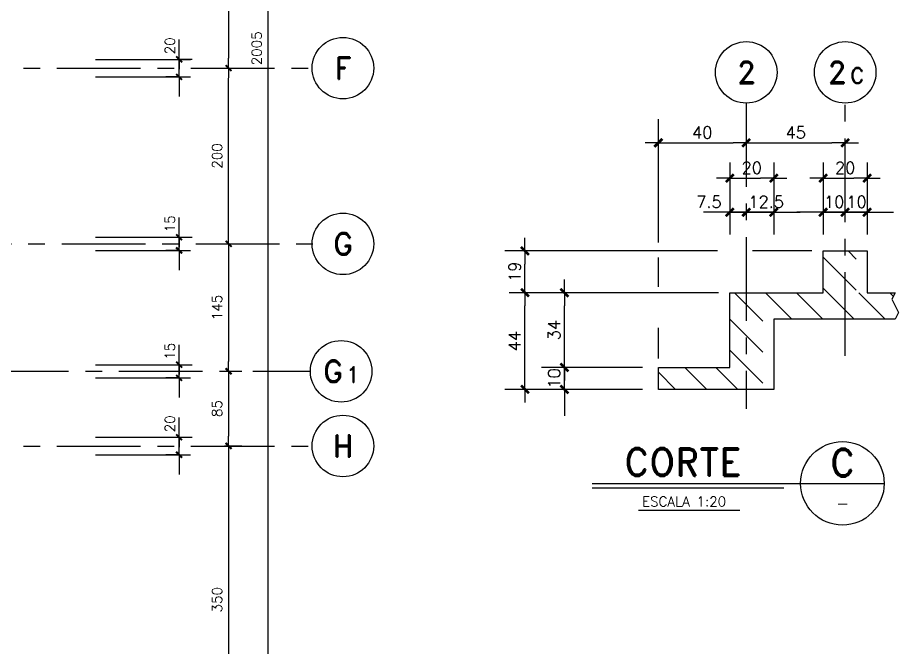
# Model space of a CAD drawing. Header units: millimetres. Extents: x -656851 to -651781, y 88238 to 91301.
# Drawn here: x -653472 to -652471, y 89149 to 89866 of the extents above; entities that cross this region are included whole.
import ezdxf
from ezdxf.enums import TextEntityAlignment as Align

# ---------------------------------------------------------------- set-up
doc = ezdxf.new("R2010")
doc.units = ezdxf.units.MM
doc.header["$LTSCALE"] = 30
doc.linetypes.add('CENTER', pattern=[50.8, 31.75, -6.35, 6.35, -6.35])
doc.linetypes.add('HIDDEN', pattern=[0.375, 0.25, -0.125])
for name, color, linetype in [('A-LINEA 015', 6, 'Continuous'), ('CORTES', 5, 'Continuous'), ('COTAS', 5, 'Continuous'), ('Cotas2', 1, 'Continuous'), ('EJES', 1, 'CENTER'), ('HATCH2', 1, 'HIDDEN')]:
    doc.layers.add(name, color=color, linetype=linetype)
doc.styles.add('ROMAND', font='romand')
doc.styles.add('ROMANS', font='romans')
doc.styles.add('SIETE50', font='ROMAND.SHX', dxfattribs={"height": 31.5})
doc.dimstyles.new('ING-50', dxfattribs={"dimscale": 5, "dimtxt": 2.25, "dimasz": 2.25, "dimexe": 3, "dimexo": 0, "dimgap": 1.5, "dimtad": 1, "dimdec": 1, "dimzin": 12, "dimdsep": 46, "dimtxsty": 'ROMANS', "dimblk1": 'TICK1', "dimblk2": 'TICK1', "dimsah": 1, "dimcen": 0.09, "dimclrd": 2, "dimclre": 1, "dimclrt": 3, "dimadec": 1, "dimazin": 3, "dimtfac": 1, "dimtdec": 1, "dimtix": 1, "dimtmove": 2, "dimatfit": 3, "dimfxl": 3, "dimtolj": 1, "dimtzin": 12, "dimarcsym": 0})
doc.dimstyles.new('ING20', dxfattribs={"dimscale": 50, "dimtxt": 0.27, "dimasz": 0.3, "dimexe": 0.3, "dimexo": 1, "dimgap": 0.1, "dimtad": 1, "dimlfac": 0.4, "dimzin": 12, "dimdsep": 46, "dimtxsty": 'ROMANS', "dimblk1": 'TICK1', "dimblk2": 'TICK1', "dimsah": 1, "dimcen": 0.09, "dimse1": 1, "dimse2": 1, "dimclrd": 2, "dimclre": 1, "dimclrt": 3, "dimadec": 0, "dimazin": 0, "dimtfac": 1, "dimtix": 1, "dimtmove": 2, "dimatfit": 3, "dimldrblk": 'TICK1', "dimfxl": 1, "dimtolj": 1, "dimtzin": 12, "dimarcsym": 0})

# ---------------------------------------------------------------- blocks, each defined once
blk = doc.blocks.new('EJE-1')
at = {"color": 3, "linetype": 'Continuous'}
blk.add_circle((0, 0), 35, dxfattribs=at)
at = {"color": 5, "linetype": 'Continuous', "style": 'ROMAND'}
blk.add_attdef('0', text='', height=25, dxfattribs=at).set_placement((0.2, 0), align=Align.MIDDLE)
blk = doc.blocks.new('TICK1')
at = {"color": 2}
for points in [[(0, 0), (-1, 0)], [(0, 0), (1, 0)]]:
    blk.add_lwpolyline(points, dxfattribs=at)
at = {"color": 2, "const_width": 0.2}
blk.add_lwpolyline([(-0.3, -0.3), (0.3, 0.3)], dxfattribs=at)
blk = doc.blocks.new('*D53')
at = {"layer": 'COTAS', "color": 2, "lineweight": -2}
for p, q in [((-653288.7, 89829.5), (-653288.7, 89840.8)), ((-653288.7, 89798.3), (-653288.7, 89818.3)), ((-653288.7, 89787), (-653288.7, 89775.8))]:
    blk.add_line(p, q, dxfattribs=at)
at = {"layer": 'COTAS', "color": 1, "lineweight": -2}
for p, q in [((-653288.7, 89818.3), (-653273.7, 89818.3)), ((-653288.7, 89798.3), (-653303.7, 89798.3))]:
    blk.add_line(p, q, dxfattribs=at)
at = {"layer": 'Defpoints', "color": 0}
for p in [(-653288.7, 89818.3), (-653288.7, 89818.3), (-653288.7, 89798.3)]:
    blk.add_point(p, dxfattribs=at)
at = {"layer": 'COTAS', "color": 2, "lineweight": -2, "xscale": 11.25, "yscale": 11.25, "zscale": 11.25}
for p, rotation in [((-653288.7, 89818.3), 270), ((-653288.7, 89798.3), 90)]:
    blk.add_blockref('TICK1', p, dxfattribs=dict(at, rotation=rotation))
at = {"layer": 'COTAS', "color": 3, "insert": (-653299.2, 89833.6), "char_height": 11.25, "attachment_point": 5, "rotation": 90, "style": 'ROMANS'}
blk.add_mtext('\\A1;20', dxfattribs=at)
blk = doc.blocks.new('*D44')
at = {"layer": 'COTAS', "color": 2, "lineweight": -2}
for p, q in [((-653288.7, 89399.5), (-653288.7, 89410.8)), ((-653288.7, 89368.3), (-653288.7, 89388.3)), ((-653288.7, 89357), (-653288.7, 89345.8))]:
    blk.add_line(p, q, dxfattribs=at)
at = {"layer": 'COTAS', "color": 1, "lineweight": -2}
for p, q in [((-653288.7, 89388.3), (-653273.7, 89388.3)), ((-653288.7, 89368.3), (-653303.7, 89368.3))]:
    blk.add_line(p, q, dxfattribs=at)
at = {"layer": 'Defpoints', "color": 0}
for p in [(-653288.7, 89388.3), (-653288.7, 89388.3), (-653288.7, 89368.3)]:
    blk.add_point(p, dxfattribs=at)
at = {"layer": 'COTAS', "color": 2, "lineweight": -2, "xscale": 11.25, "yscale": 11.25, "zscale": 11.25}
for p, rotation in [((-653288.7, 89388.3), 270), ((-653288.7, 89368.3), 90)]:
    blk.add_blockref('TICK1', p, dxfattribs=dict(at, rotation=rotation))
at = {"layer": 'COTAS', "color": 3, "insert": (-653299.2, 89403.5), "char_height": 11.25, "attachment_point": 5, "rotation": 90, "style": 'ROMANS'}
blk.add_mtext('\\A1;20', dxfattribs=at)
blk = doc.blocks.new('*D42')
at = {"layer": 'COTAS', "color": 1, "lineweight": -2}
for p, q in [((-653236.9, 89463.3), (-653217.4, 89463.3)), ((-653236.9, 89378.3), (-653217.4, 89378.3))]:
    blk.add_line(p, q, dxfattribs=at)
at = {"layer": 'COTAS', "color": 2, "lineweight": -2}
blk.add_line((-653232.4, 89452), (-653232.4, 89389.5), dxfattribs=at)
at = {"layer": 'Defpoints', "color": 0}
for p in [(-653236.9, 89463.3), (-653236.9, 89378.3), (-653232.4, 89378.3)]:
    blk.add_point(p, dxfattribs=at)
at = {"layer": 'COTAS', "color": 2, "lineweight": -2, "xscale": 11.25, "yscale": 11.25, "zscale": 11.25}
for p, rotation in [((-653232.4, 89463.3), 90), ((-653232.4, 89378.3), 270)]:
    blk.add_blockref('TICK1', p, dxfattribs=dict(at, rotation=rotation))
at = {"layer": 'COTAS', "color": 3, "insert": (-653245.5, 89420.8), "char_height": 11.25, "attachment_point": 5, "rotation": 90, "style": 'ROMANS'}
blk.add_mtext('\\A1;85', dxfattribs=at)
blk = doc.blocks.new('*D43')
at = {"layer": 'COTAS', "color": 1, "lineweight": -2}
for p, q in [((-653236.9, 89378.3), (-653217.4, 89378.3)), ((-653236.9, 89028.3), (-653217.4, 89028.3))]:
    blk.add_line(p, q, dxfattribs=at)
at = {"layer": 'COTAS', "color": 2, "lineweight": -2}
blk.add_line((-653232.4, 89367), (-653232.4, 89039.5), dxfattribs=at)
at = {"layer": 'Defpoints', "color": 0}
for p in [(-653236.9, 89378.3), (-653236.9, 89028.3), (-653232.4, 89028.3)]:
    blk.add_point(p, dxfattribs=at)
at = {"layer": 'COTAS', "color": 2, "lineweight": -2, "xscale": 11.25, "yscale": 11.25, "zscale": 11.25}
for p, rotation in [((-653232.4, 89378.3), 90), ((-653232.4, 89028.3), 270)]:
    blk.add_blockref('TICK1', p, dxfattribs=dict(at, rotation=rotation))
at = {"layer": 'COTAS', "color": 3, "insert": (-653245.5, 89203.3), "char_height": 11.25, "attachment_point": 5, "rotation": 90, "style": 'ROMANS'}
blk.add_mtext('\\A1;350', dxfattribs=at)
blk = doc.blocks.new('*D29')
at = {"layer": 'COTAS', "color": 1, "lineweight": -2}
for p, q in [((-653191.9, 90833.3), (-653172.4, 90833.3)), ((-653191.9, 88828.3), (-653172.4, 88828.3))]:
    blk.add_line(p, q, dxfattribs=at)
at = {"layer": 'COTAS', "color": 2, "lineweight": -2}
blk.add_line((-653187.4, 88839.5), (-653187.4, 90822), dxfattribs=at)
at = {"layer": 'Defpoints', "color": 0}
for p in [(-653191.9, 90833.3), (-653187.4, 90833.3), (-653191.9, 88828.3)]:
    blk.add_point(p, dxfattribs=at)
at = {"layer": 'COTAS', "color": 2, "lineweight": -2, "xscale": 11.25, "yscale": 11.25, "zscale": 11.25}
for p, rotation in [((-653187.4, 90833.3), 90), ((-653187.4, 88828.3), 270)]:
    blk.add_blockref('TICK1', p, dxfattribs=dict(at, rotation=rotation))
at = {"layer": 'COTAS', "color": 3, "insert": (-653200.5, 89830.8), "char_height": 11.25, "attachment_point": 5, "rotation": 90, "style": 'ROMANS'}
blk.add_mtext('\\A1;2005', dxfattribs=at)
blk = doc.blocks.new('*D116')
at = {"layer": 'COTAS', "color": 1, "lineweight": -2}
for p, q in [((-653236.9, 89968.3), (-653217.4, 89968.3)), ((-653236.9, 89808.3), (-653217.4, 89808.3))]:
    blk.add_line(p, q, dxfattribs=at)
at = {"layer": 'COTAS', "color": 2, "lineweight": -2}
blk.add_line((-653232.4, 89957), (-653232.4, 89819.5), dxfattribs=at)
at = {"layer": 'Defpoints', "color": 0}
for p in [(-653236.9, 89968.3), (-653236.9, 89808.3), (-653232.4, 89808.3)]:
    blk.add_point(p, dxfattribs=at)
at = {"layer": 'COTAS', "color": 2, "lineweight": -2, "xscale": 11.25, "yscale": 11.25, "zscale": 11.25}
for p, rotation in [((-653232.4, 89968.3), 90), ((-653232.4, 89808.3), 270)]:
    blk.add_blockref('TICK1', p, dxfattribs=dict(at, rotation=rotation))
at = {"layer": 'COTAS', "color": 3, "insert": (-653245.5, 89888.3), "char_height": 11.25, "attachment_point": 5, "rotation": 90, "style": 'ROMANS'}
blk.add_mtext('\\A1;160', dxfattribs=at)
blk = doc.blocks.new('t-corte')
at = {"color": 6}
for p, q in [((-169.7, -4.9), (162.3, -4.9)), ((-169.7, -9.9), (48.3, -9.9))]:
    blk.add_line(p, q, dxfattribs=at)
at = {"color": 3}
blk.add_line((-117.3, -35.3), (-1.8, -35.3), dxfattribs=at)
blk.add_circle((114.8, -4.9), 47.5, dxfattribs=at)
at = {"color": 6, "style": 'SIETE50'}
blk.add_text('CORTE', height=31.5, dxfattribs=at).set_placement((-133.4, 3.7))
blk.add_attdef('A', text='', height=31.5, dxfattribs=at).set_placement((114.9, 18.7), align=Align.MIDDLE_CENTER)
at = {"color": 3, "style": 'ROMANS'}
blk.add_attdef('ESCALA', (-113, -31.1), '', height=11.2, dxfattribs=at)
blk.add_attdef('-', text='', height=13, dxfattribs=at).set_placement((115, -27.7), align=Align.MIDDLE)
blk = doc.blocks.new('*D178')
at = {"layer": 'COTAS', "color": 1, "lineweight": -2}
for p, q in [((-653236.9, 89808.3), (-653217.4, 89808.3)), ((-653236.9, 89608.3), (-653217.4, 89608.3))]:
    blk.add_line(p, q, dxfattribs=at)
at = {"layer": 'COTAS', "color": 2, "lineweight": -2}
blk.add_line((-653232.4, 89619.5), (-653232.4, 89797), dxfattribs=at)
at = {"layer": 'Defpoints', "color": 0}
for p in [(-653236.9, 89808.3), (-653232.4, 89808.3), (-653236.9, 89608.3)]:
    blk.add_point(p, dxfattribs=at)
at = {"layer": 'COTAS', "color": 2, "lineweight": -2, "xscale": 11.25, "yscale": 11.25, "zscale": 11.25}
for p, rotation in [((-653232.4, 89808.3), 90), ((-653232.4, 89608.3), 270)]:
    blk.add_blockref('TICK1', p, dxfattribs=dict(at, rotation=rotation))
at = {"layer": 'COTAS', "color": 3, "insert": (-653245.5, 89708.3), "char_height": 11.25, "attachment_point": 5, "rotation": 90, "style": 'ROMANS'}
blk.add_mtext('\\A1;200', dxfattribs=at)
blk = doc.blocks.new('*D186')
at = {"layer": 'COTAS', "color": 1, "lineweight": -2}
for p, q in [((-653236.9, 89608.3), (-653217.4, 89608.3)), ((-653236.9, 89463.3), (-653217.4, 89463.3))]:
    blk.add_line(p, q, dxfattribs=at)
at = {"layer": 'COTAS', "color": 2, "lineweight": -2}
blk.add_line((-653232.4, 89597), (-653232.4, 89474.5), dxfattribs=at)
at = {"layer": 'Defpoints', "color": 0}
for p in [(-653236.9, 89608.3), (-653236.9, 89463.3), (-653232.4, 89463.3)]:
    blk.add_point(p, dxfattribs=at)
at = {"layer": 'COTAS', "color": 2, "lineweight": -2, "xscale": 11.25, "yscale": 11.25, "zscale": 11.25}
for p, rotation in [((-653232.4, 89608.3), 90), ((-653232.4, 89463.3), 270)]:
    blk.add_blockref('TICK1', p, dxfattribs=dict(at, rotation=rotation))
at = {"layer": 'COTAS', "color": 3, "insert": (-653245.5, 89535.8), "char_height": 11.25, "attachment_point": 5, "rotation": 90, "style": 'ROMANS'}
blk.add_mtext('\\A1;145', dxfattribs=at)
blk = doc.blocks.new('eje-3')
at = {"color": 3, "linetype": 'Continuous'}
blk.add_circle((0, 0), 35, dxfattribs=at)
at = {"color": 5, "linetype": 'Continuous', "style": 'ROMAND'}
for height, p in [(25, (-9.2, 0)), (18, (13.7, -3.6))]:
    blk.add_attdef('0', text='', height=height, dxfattribs=at).set_placement(p, align=Align.MIDDLE)
blk = doc.blocks.new('*D187')
at = {"layer": 'COTAS', "color": 2, "lineweight": -2}
for p, q in [((-653288.7, 89482), (-653288.7, 89493.3)), ((-653288.7, 89455.8), (-653288.7, 89470.8)), ((-653288.7, 89444.5), (-653288.7, 89433.3))]:
    blk.add_line(p, q, dxfattribs=at)
at = {"layer": 'COTAS', "color": 1, "lineweight": -2}
for p, q in [((-653288.7, 89470.8), (-653273.7, 89470.8)), ((-653288.7, 89455.8), (-653303.7, 89455.8))]:
    blk.add_line(p, q, dxfattribs=at)
at = {"layer": 'Defpoints', "color": 0}
for p in [(-653288.7, 89470.8), (-653288.7, 89470.8), (-653288.7, 89455.8)]:
    blk.add_point(p, dxfattribs=at)
at = {"layer": 'COTAS', "color": 2, "lineweight": -2, "xscale": 11.25, "yscale": 11.25, "zscale": 11.25}
for p, rotation in [((-653288.7, 89470.8), 270), ((-653288.7, 89455.8), 90)]:
    blk.add_blockref('TICK1', p, dxfattribs=dict(at, rotation=rotation))
at = {"layer": 'COTAS', "color": 3, "insert": (-653299.2, 89486), "char_height": 11.25, "attachment_point": 5, "rotation": 90, "style": 'ROMANS'}
blk.add_mtext('\\A1;15', dxfattribs=at)
blk = doc.blocks.new('*D208')
at = {"layer": 'COTAS', "color": 2, "lineweight": -2}
blk.add_line((-652728.7, 89723.2), (-652658.7, 89723.2), dxfattribs=at)
at = {"layer": 'Defpoints', "color": 0}
for p in [(-652743.7, 89723.2), (-652643.7, 89723.2), (-652643.7, 89723.2)]:
    blk.add_point(p, dxfattribs=at)
at = {"layer": 'COTAS', "color": 2, "lineweight": -2, "xscale": 15, "yscale": 15, "zscale": 15, "rotation": 180}
blk.add_blockref('TICK1', (-652743.7, 89723.2), dxfattribs=at)
at = {"layer": 'COTAS', "color": 2, "lineweight": -2, "xscale": 15, "yscale": 15, "zscale": 15}
blk.add_blockref('TICK1', (-652643.7, 89723.2), dxfattribs=at)
at = {"layer": 'COTAS', "color": 3, "insert": (-652693.7, 89735), "char_height": 13.5, "attachment_point": 5, "style": 'ROMANS'}
blk.add_mtext('\\A1;40', dxfattribs=at)
blk = doc.blocks.new('*D209')
at = {"layer": 'COTAS', "color": 2, "lineweight": -2}
blk.add_line((-652628.7, 89723.2), (-652546.2, 89723.2), dxfattribs=at)
at = {"layer": 'Defpoints', "color": 0}
for p in [(-652643.7, 89723.2), (-652531.2, 89723.2), (-652531.2, 89723.2)]:
    blk.add_point(p, dxfattribs=at)
at = {"layer": 'COTAS', "color": 2, "lineweight": -2, "xscale": 15, "yscale": 15, "zscale": 15, "rotation": 180}
blk.add_blockref('TICK1', (-652643.7, 89723.2), dxfattribs=at)
at = {"layer": 'COTAS', "color": 2, "lineweight": -2, "xscale": 15, "yscale": 15, "zscale": 15}
blk.add_blockref('TICK1', (-652531.2, 89723.2), dxfattribs=at)
at = {"layer": 'COTAS', "color": 3, "insert": (-652587.4, 89735), "char_height": 13.5, "attachment_point": 5, "style": 'ROMANS'}
blk.add_mtext('\\A1;45', dxfattribs=at)
blk = doc.blocks.new('*D210')
at = {"layer": 'COTAS', "color": 2, "lineweight": -2}
for p, q in [((-652850.4, 89482.7), (-652850.4, 89497.7)), ((-652850.4, 89442.7), (-652850.4, 89467.7)), ((-652850.4, 89427.7), (-652850.4, 89412.7))]:
    blk.add_line(p, q, dxfattribs=at)
at = {"layer": 'Defpoints', "color": 0}
for p in [(-652850.4, 89467.7), (-652850.4, 89467.7), (-652850.4, 89442.7)]:
    blk.add_point(p, dxfattribs=at)
at = {"layer": 'COTAS', "color": 2, "lineweight": -2, "xscale": 15, "yscale": 15, "zscale": 15}
for p, rotation in [((-652850.4, 89467.7), 270), ((-652850.4, 89442.7), 90)]:
    blk.add_blockref('TICK1', p, dxfattribs=dict(at, rotation=rotation))
at = {"layer": 'COTAS', "color": 3, "insert": (-652862.1, 89455.2), "char_height": 13.5, "attachment_point": 5, "rotation": 90, "style": 'ROMANS'}
blk.add_mtext('\\A1;10', dxfattribs=at)
blk = doc.blocks.new('*D211')
at = {"layer": 'COTAS', "color": 2, "lineweight": -2}
blk.add_line((-652850.4, 89482.7), (-652850.4, 89537.7), dxfattribs=at)
at = {"layer": 'Defpoints', "color": 0}
for p in [(-652850.4, 89552.7), (-652850.4, 89552.7), (-652850.4, 89467.7)]:
    blk.add_point(p, dxfattribs=at)
at = {"layer": 'COTAS', "color": 2, "lineweight": -2, "xscale": 15, "yscale": 15, "zscale": 15}
for p, rotation in [((-652850.4, 89552.7), 90), ((-652850.4, 89467.7), 270)]:
    blk.add_blockref('TICK1', p, dxfattribs=dict(at, rotation=rotation))
at = {"layer": 'COTAS', "color": 3, "insert": (-652862.1, 89510.2), "char_height": 13.5, "attachment_point": 5, "rotation": 90, "style": 'ROMANS'}
blk.add_mtext('\\A1;34', dxfattribs=at)
blk = doc.blocks.new('*D212')
at = {"layer": 'COTAS', "color": 2, "lineweight": -2}
blk.add_line((-652895.4, 89567.7), (-652895.4, 89585.2), dxfattribs=at)
at = {"layer": 'Defpoints', "color": 0}
for p in [(-652895.4, 89600.2), (-652895.4, 89600.2), (-652895.4, 89552.7)]:
    blk.add_point(p, dxfattribs=at)
at = {"layer": 'COTAS', "color": 2, "lineweight": -2, "xscale": 15, "yscale": 15, "zscale": 15}
for p, rotation in [((-652895.4, 89600.2), 90), ((-652895.4, 89552.7), 270)]:
    blk.add_blockref('TICK1', p, dxfattribs=dict(at, rotation=rotation))
at = {"layer": 'COTAS', "color": 3, "insert": (-652907.1, 89576.5), "char_height": 13.5, "attachment_point": 5, "rotation": 90, "style": 'ROMANS'}
blk.add_mtext('\\A1;19', dxfattribs=at)
blk = doc.blocks.new('*D213')
at = {"layer": 'COTAS', "color": 2, "lineweight": -2}
blk.add_line((-652541.2, 89683.1), (-652521.2, 89683.1), dxfattribs=at)
at = {"layer": 'Defpoints', "color": 0}
for p in [(-652556.2, 89683.1), (-652506.2, 89683.1), (-652506.2, 89683.1)]:
    blk.add_point(p, dxfattribs=at)
at = {"layer": 'COTAS', "color": 2, "lineweight": -2, "xscale": 15, "yscale": 15, "zscale": 15, "rotation": 180}
blk.add_blockref('TICK1', (-652556.2, 89683.1), dxfattribs=at)
at = {"layer": 'COTAS', "color": 2, "lineweight": -2, "xscale": 15, "yscale": 15, "zscale": 15}
blk.add_blockref('TICK1', (-652506.2, 89683.1), dxfattribs=at)
at = {"layer": 'COTAS', "color": 3, "insert": (-652531.2, 89694.9), "char_height": 13.5, "attachment_point": 5, "style": 'ROMANS'}
blk.add_mtext('\\A1;20', dxfattribs=at)
blk = doc.blocks.new('*D214')
at = {"layer": 'COTAS', "color": 2, "lineweight": -2}
blk.add_line((-652647.4, 89683.1), (-652627.4, 89683.1), dxfattribs=at)
at = {"layer": 'Defpoints', "color": 0}
for p in [(-652662.4, 89683.1), (-652612.4, 89683.1), (-652612.4, 89683.1)]:
    blk.add_point(p, dxfattribs=at)
at = {"layer": 'COTAS', "color": 2, "lineweight": -2, "xscale": 15, "yscale": 15, "zscale": 15, "rotation": 180}
blk.add_blockref('TICK1', (-652662.4, 89683.1), dxfattribs=at)
at = {"layer": 'COTAS', "color": 2, "lineweight": -2, "xscale": 15, "yscale": 15, "zscale": 15}
blk.add_blockref('TICK1', (-652612.4, 89683.1), dxfattribs=at)
at = {"layer": 'COTAS', "color": 3, "insert": (-652637.4, 89694.9), "char_height": 13.5, "attachment_point": 5, "style": 'ROMANS'}
blk.add_mtext('\\A1;20', dxfattribs=at)
blk = doc.blocks.new('*D215')
at = {"layer": 'COTAS', "color": 2, "lineweight": -2}
blk.add_line((-652895.4, 89457.7), (-652895.4, 89537.7), dxfattribs=at)
at = {"layer": 'Defpoints', "color": 0}
for p in [(-652895.4, 89552.7), (-652895.4, 89552.7), (-652895.4, 89442.7)]:
    blk.add_point(p, dxfattribs=at)
at = {"layer": 'COTAS', "color": 2, "lineweight": -2, "xscale": 15, "yscale": 15, "zscale": 15}
for p, rotation in [((-652895.4, 89552.7), 90), ((-652895.4, 89442.7), 270)]:
    blk.add_blockref('TICK1', p, dxfattribs=dict(at, rotation=rotation))
at = {"layer": 'COTAS', "color": 3, "insert": (-652907.1, 89497.7), "char_height": 13.5, "attachment_point": 5, "rotation": 90, "style": 'ROMANS'}
blk.add_mtext('\\A1;44', dxfattribs=at)
blk = doc.blocks.new('*D216')
at = {"layer": 'COTAS', "color": 2, "lineweight": -2}
for p, q in [((-652571.2, 89644.2), (-652586.2, 89644.2)), ((-652556.2, 89644.2), (-652531.2, 89644.2)), ((-652516.2, 89644.2), (-652501.2, 89644.2))]:
    blk.add_line(p, q, dxfattribs=at)
at = {"layer": 'Defpoints', "color": 0}
for p in [(-652556.2, 89644.2), (-652531.2, 89644.2), (-652531.2, 89644.2)]:
    blk.add_point(p, dxfattribs=at)
at = {"layer": 'COTAS', "color": 2, "lineweight": -2, "xscale": 15, "yscale": 15, "zscale": 15}
blk.add_blockref('TICK1', (-652556.2, 89644.2), dxfattribs=at)
at = {"layer": 'COTAS', "color": 2, "lineweight": -2, "xscale": 15, "yscale": 15, "zscale": 15, "rotation": 180}
blk.add_blockref('TICK1', (-652531.2, 89644.2), dxfattribs=at)
at = {"layer": 'COTAS', "color": 3, "insert": (-652543.7, 89656), "char_height": 13.5, "attachment_point": 5, "style": 'ROMANS'}
blk.add_mtext('\\A1;10', dxfattribs=at)
blk = doc.blocks.new('*D217')
at = {"layer": 'COTAS', "color": 2, "lineweight": -2}
for p, q in [((-652546.2, 89644.2), (-652561.2, 89644.2)), ((-652506.2, 89644.2), (-652531.2, 89644.2)), ((-652491.2, 89644.2), (-652476.2, 89644.2))]:
    blk.add_line(p, q, dxfattribs=at)
at = {"layer": 'Defpoints', "color": 0}
for p in [(-652531.2, 89644.2), (-652531.2, 89644.2), (-652506.2, 89644.2)]:
    blk.add_point(p, dxfattribs=at)
at = {"layer": 'COTAS', "color": 2, "lineweight": -2, "xscale": 15, "yscale": 15, "zscale": 15}
blk.add_blockref('TICK1', (-652531.2, 89644.2), dxfattribs=at)
at = {"layer": 'COTAS', "color": 2, "lineweight": -2, "xscale": 15, "yscale": 15, "zscale": 15, "rotation": 180}
blk.add_blockref('TICK1', (-652506.2, 89644.2), dxfattribs=at)
at = {"layer": 'COTAS', "color": 3, "insert": (-652518.3, 89656), "char_height": 13.5, "attachment_point": 5, "style": 'ROMANS'}
blk.add_mtext('\\A1;10', dxfattribs=at)
blk = doc.blocks.new('*D219')
at = {"layer": 'COTAS', "color": 2, "lineweight": -2}
for p, q in [((-653288.7, 89627), (-653288.7, 89638.3)), ((-653288.7, 89600.8), (-653288.7, 89615.8)), ((-653288.7, 89589.5), (-653288.7, 89578.3))]:
    blk.add_line(p, q, dxfattribs=at)
at = {"layer": 'COTAS', "color": 1, "lineweight": -2}
for p, q in [((-653288.7, 89615.8), (-653273.7, 89615.8)), ((-653288.7, 89600.8), (-653303.7, 89600.8))]:
    blk.add_line(p, q, dxfattribs=at)
at = {"layer": 'Defpoints', "color": 0}
for p in [(-653288.7, 89615.8), (-653288.7, 89615.8), (-653288.7, 89600.8)]:
    blk.add_point(p, dxfattribs=at)
at = {"layer": 'COTAS', "color": 2, "lineweight": -2, "xscale": 11.25, "yscale": 11.25, "zscale": 11.25}
for p, rotation in [((-653288.7, 89615.8), 270), ((-653288.7, 89600.8), 90)]:
    blk.add_blockref('TICK1', p, dxfattribs=dict(at, rotation=rotation))
at = {"layer": 'COTAS', "color": 3, "insert": (-653299.2, 89631), "char_height": 11.25, "attachment_point": 5, "rotation": 90, "style": 'ROMANS'}
blk.add_mtext('\\A1;15', dxfattribs=at)
blk = doc.blocks.new('*D248')
at = {"layer": 'COTAS', "color": 2, "lineweight": -2}
for p, q in [((-652677.4, 89644.2), (-652692.4, 89644.2)), ((-652662.4, 89644.2), (-652643.7, 89644.2)), ((-652628.7, 89644.2), (-652613.7, 89644.2))]:
    blk.add_line(p, q, dxfattribs=at)
at = {"layer": 'Defpoints', "color": 0}
for p in [(-652662.4, 89644.2), (-652643.7, 89644.2), (-652643.7, 89644.2)]:
    blk.add_point(p, dxfattribs=at)
at = {"layer": 'COTAS', "color": 2, "lineweight": -2, "xscale": 15, "yscale": 15, "zscale": 15}
blk.add_blockref('TICK1', (-652662.4, 89644.2), dxfattribs=at)
at = {"layer": 'COTAS', "color": 2, "lineweight": -2, "xscale": 15, "yscale": 15, "zscale": 15, "rotation": 180}
blk.add_blockref('TICK1', (-652643.7, 89644.2), dxfattribs=at)
at = {"layer": 'COTAS', "color": 3, "insert": (-652686.1, 89656), "char_height": 13.5, "attachment_point": 5, "style": 'ROMANS'}
blk.add_mtext('\\A1;7.5', dxfattribs=at)
blk = doc.blocks.new('*D249')
at = {"layer": 'COTAS', "color": 2, "lineweight": -2}
for p, q in [((-652658.7, 89644.2), (-652673.7, 89644.2)), ((-652612.4, 89644.2), (-652643.7, 89644.2)), ((-652597.4, 89644.2), (-652582.4, 89644.2))]:
    blk.add_line(p, q, dxfattribs=at)
at = {"layer": 'Defpoints', "color": 0}
for p in [(-652643.7, 89644.2), (-652643.7, 89644.2), (-652612.4, 89644.2)]:
    blk.add_point(p, dxfattribs=at)
at = {"layer": 'COTAS', "color": 2, "lineweight": -2, "xscale": 15, "yscale": 15, "zscale": 15}
blk.add_blockref('TICK1', (-652643.7, 89644.2), dxfattribs=at)
at = {"layer": 'COTAS', "color": 2, "lineweight": -2, "xscale": 15, "yscale": 15, "zscale": 15, "rotation": 180}
blk.add_blockref('TICK1', (-652612.4, 89644.2), dxfattribs=at)
at = {"layer": 'COTAS', "color": 3, "insert": (-652621, 89656), "char_height": 13.5, "attachment_point": 5, "style": 'ROMANS'}
blk.add_mtext('\\A1;12.5', dxfattribs=at)

msp = doc.modelspace()

# ---------------------------------------------------------------- hatches: boundary and pattern name
at = {"layer": 'HATCH2', "ltscale": 0.5}
h = msp.add_hatch(dxfattribs=at)
h.set_pattern_fill('_USER', color=256, scale=25, angle=135, style=0, pattern_type=0)
h.set_pattern_definition([(135, (0, 0), (-17.6776695, -17.6776695), [])])
h.paths.add_polyline_path([(-652662.412, 89552.728), (-652556.162, 89552.728), (-652556.162, 89600.228), (-652518.662, 89600.228), (-652518.662, 89552.728), (-652474.407, 89552.728), (-652478.157, 89545.228), (-652470.657, 89530.228), (-652474.407, 89522.728), (-652624.912, 89522.728), (-652624.912, 89442.728), (-652743.662, 89442.728), (-652743.662, 89467.728), (-652662.412, 89467.728)])

# ---------------------------------------------------------------- linework, layer by layer
at = {"layer": 'CORTES', "color": 7, "ltscale": 0.5}
msp.add_lwpolyline([(-652662.412, 89552.728), (-652556.162, 89552.728), (-652556.162, 89600.228), (-652506.162, 89600.228), (-652506.162, 89552.728), (-652474.407, 89552.728), (-652478.157, 89545.228), (-652470.657, 89530.228), (-652474.407, 89522.728), (-652612.412, 89522.728), (-652612.412, 89442.728), (-652743.662, 89442.728), (-652743.662, 89467.728), (-652662.412, 89467.728), (-652662.412, 89552.728)], close=True, dxfattribs=at)
at = {"layer": 'Cotas2'}
for p, q in [((-653383.715, 89818.253), (-653275.719, 89818.253)), ((-653383.715, 89798.253), (-653275.719, 89798.253)), ((-652743.662, 89609.822), (-652743.662, 89750.014)), ((-652662.412, 89700.687), (-652662.412, 89619.126)), ((-652612.412, 89700.687), (-652612.412, 89619.126)), ((-652556.162, 89700.687), (-652556.162, 89619.126)), ((-652506.162, 89700.687), (-652506.162, 89619.126)), ((-653383.715, 89615.753), (-653275.719, 89615.753)), ((-653383.715, 89600.753), (-653275.719, 89600.753)), ((-652676.236, 89600.228), (-652918.166, 89600.228)), ((-652743.662, 89559.295), (-652743.662, 89592.95)), ((-652569.049, 89600.228), (-652636.544, 89600.228)), ((-652675.077, 89552.728), (-652913.443, 89552.728)), ((-652743.662, 89477.715), (-652743.662, 89512.595)), ((-653383.715, 89470.753), (-653275.719, 89470.753)), ((-652761.505, 89467.728), (-652876.661, 89467.728)), ((-653383.715, 89455.753), (-653275.719, 89455.753)), ((-652761.505, 89442.728), (-652918.166, 89442.728)), ((-653383.715, 89388.253), (-653275.719, 89388.253)), ((-653383.715, 89368.253), (-653275.719, 89368.253))]:
    msp.add_line(p, q, dxfattribs=at)
at = {"layer": 'EJES', "ltscale": 0.1}
for p, q in [((-656780.536, 89808.253), (-653139.035, 89808.253)), ((-652643.662, 89768.428), (-652643.662, 89420.447)), ((-652531.162, 89480.704), (-652531.162, 89768.428)), ((-656775.017, 89608.253), (-653133.516, 89608.253)), ((-654423.99, 89463.253), (-653139.035, 89463.253)), ((-656780.536, 89378.253), (-653139.035, 89378.253))]:
    msp.add_line(p, q, dxfattribs=at)

# ---------------------------------------------------------------- block references
at = {"layer": 'A-LINEA 015', "ltscale": 0.5}
for p, values in [((-653102.403, 89808.253), {'0': 'F'}), ((-652643.662, 89803.428), {'0': '2'}), ((-653102.403, 89608.253), {'0': 'G'}), ((-653102.403, 89378.253), {'0': 'H'})]:
    msp.add_blockref('EJE-1', p, dxfattribs=at).add_auto_attribs(values)
ref = msp.add_blockref('eje-3', (-652531.162, 89803.428), dxfattribs=at)
ref.add_attrib('0', '2', dxfattribs={"layer": '0', "color": 5, "linetype": 'Continuous', "height": 25, "style": 'ROMAND'}).set_placement((-652540.353, 89803.428), align=Align.MIDDLE)
ref.add_attrib('0', 'C', dxfattribs={"layer": '0', "color": 5, "linetype": 'Continuous', "height": 18, "style": 'ROMAND'}).set_placement((-652517.476, 89799.845), align=Align.MIDDLE)
ref = msp.add_blockref('eje-3', (-653104.404, 89463.253), dxfattribs=at)
ref.add_attrib('0', 'G', dxfattribs={"layer": '0', "color": 5, "linetype": 'Continuous', "height": 25, "style": 'ROMAND'}).set_placement((-653113.595, 89463.253), align=Align.MIDDLE)
ref.add_attrib('0', '1', dxfattribs={"layer": '0', "color": 5, "linetype": 'Continuous', "height": 18, "style": 'ROMAND'}).set_placement((-653090.718, 89459.67), align=Align.MIDDLE)
at = {"layer": 'CORTES', "ltscale": 0.5}
msp.add_blockref('t-corte', (-652649.098, 89340.594), dxfattribs=at).add_auto_attribs({'ESCALA': 'ESCALA 1:20', 'A': 'C', '-': '-'})

# ---------------------------------------------------------------- dimensions: what is measured, and where the dimension line sits
at = {"layer": 'COTAS'}
for base, p1, p2, angle, dimstyle, picture, middle in [((-653187.403, 90833.253), (-653191.903, 88828.253), (-653191.903, 90833.253), 90, 'ING-50', '*D29', (-653200.528, 89830.753)), ((-653232.403, 89808.253), (-653236.903, 89968.253), (-653236.903, 89808.253), 270, 'ING-50', '*D116', (-653245.528, 89888.253)), ((-653232.403, 89808.253), (-653236.903, 89608.253), (-653236.903, 89808.253), 90, 'ING-50', '*D178', (-653245.528, 89708.253)), ((-653232.403, 89463.253), (-653236.903, 89608.253), (-653236.903, 89463.253), 270, 'ING-50', '*D186', (-653245.528, 89535.753)), ((-652895.394, 89600.228), (-652895.394, 89552.728), (-652895.394, 89600.228), 90, 'ING20', '*D212', (-652907.144, 89576.478)), ((-652895.394, 89552.728), (-652895.394, 89442.728), (-652895.394, 89552.728), 90, 'ING20', '*D215', (-652907.144, 89497.728)), ((-652850.394, 89552.728), (-652850.394, 89467.728), (-652850.394, 89552.728), 90, 'ING20', '*D211', (-652862.144, 89510.228)), ((-652850.394, 89467.728), (-652850.394, 89442.728), (-652850.394, 89467.728), 90, 'ING20', '*D210', (-652862.144, 89455.228)), ((-653232.403, 89378.253), (-653236.903, 89463.253), (-653236.903, 89378.253), 270, 'ING-50', '*D42', (-653245.528, 89420.753)), ((-653232.403, 89028.253), (-653236.903, 89378.253), (-653236.903, 89028.253), 270, 'ING-50', '*D43', (-653245.528, 89203.253))]:
    dim = msp.add_linear_dim(base=base, p1=p1, p2=p2, angle=angle, dimstyle=dimstyle, dxfattribs=at)
    dim.commit()
    dim.dimension.update_dxf_attribs({"geometry": picture, "text_midpoint": middle})
for base, p1, p2, angle, dimstyle, picture, middle in [((-653288.715, 89818.253), (-653288.715, 89798.253), (-653288.715, 89818.253), 90, 'ING-50', '*D53', (-653299.161, 89833.618)), ((-652643.662, 89644.219), (-652612.412, 89644.219), (-652643.662, 89644.219), 180, 'ING20', '*D249', (-652620.96, 89655.969)), ((-652531.162, 89644.219), (-652506.162, 89644.219), (-652531.162, 89644.219), 180, 'ING20', '*D217', (-652518.262, 89655.969)), ((-653288.715, 89615.753), (-653288.715, 89600.753), (-653288.715, 89615.753), 90, 'ING-50', '*D219', (-653299.161, 89630.958)), ((-653288.715, 89470.753), (-653288.715, 89455.753), (-653288.715, 89470.753), 90, 'ING-50', '*D187', (-653299.161, 89485.958)), ((-653288.715, 89388.253), (-653288.715, 89368.253), (-653288.715, 89388.253), 90, 'ING-50', '*D44', (-653299.161, 89403.458))]:
    dim = msp.add_linear_dim(base=base, p1=p1, p2=p2, angle=angle, dimstyle=dimstyle, dxfattribs=at)
    dim.commit()
    dim.dimension.update_dxf_attribs({"geometry": picture, "text_midpoint": middle, "dimtype": 160})
for base, p1, p2, picture, middle in [((-652643.662, 89723.249), (-652743.662, 89723.249), (-652643.662, 89723.249), '*D208', (-652693.662, 89734.999)), ((-652531.162, 89723.249), (-652643.662, 89723.249), (-652531.162, 89723.249), '*D209', (-652587.412, 89734.999)), ((-652612.412, 89683.101), (-652662.412, 89683.101), (-652612.412, 89683.101), '*D214', (-652637.412, 89694.851)), ((-652506.162, 89683.101), (-652556.162, 89683.101), (-652506.162, 89683.101), '*D213', (-652531.162, 89694.851)), ((-652531.162, 89644.219), (-652556.162, 89644.219), (-652531.162, 89644.219), '*D216', (-652543.662, 89655.969))]:
    dim = msp.add_linear_dim(base=base, p1=p1, p2=p2, dimstyle='ING20', dxfattribs=at)
    dim.commit()
    dim.dimension.update_dxf_attribs({"geometry": picture, "text_midpoint": middle})
dim = msp.add_linear_dim(base=(-652643.662, 89644.219), p1=(-652662.412, 89644.219), p2=(-652643.662, 89644.219), dimstyle='ING20', dxfattribs=at)
dim.commit()
dim.dimension.update_dxf_attribs({"geometry": '*D248', "text_midpoint": (-652686.111, 89655.969), "dimtype": 160})

doc.saveas('drawing.dxf')
